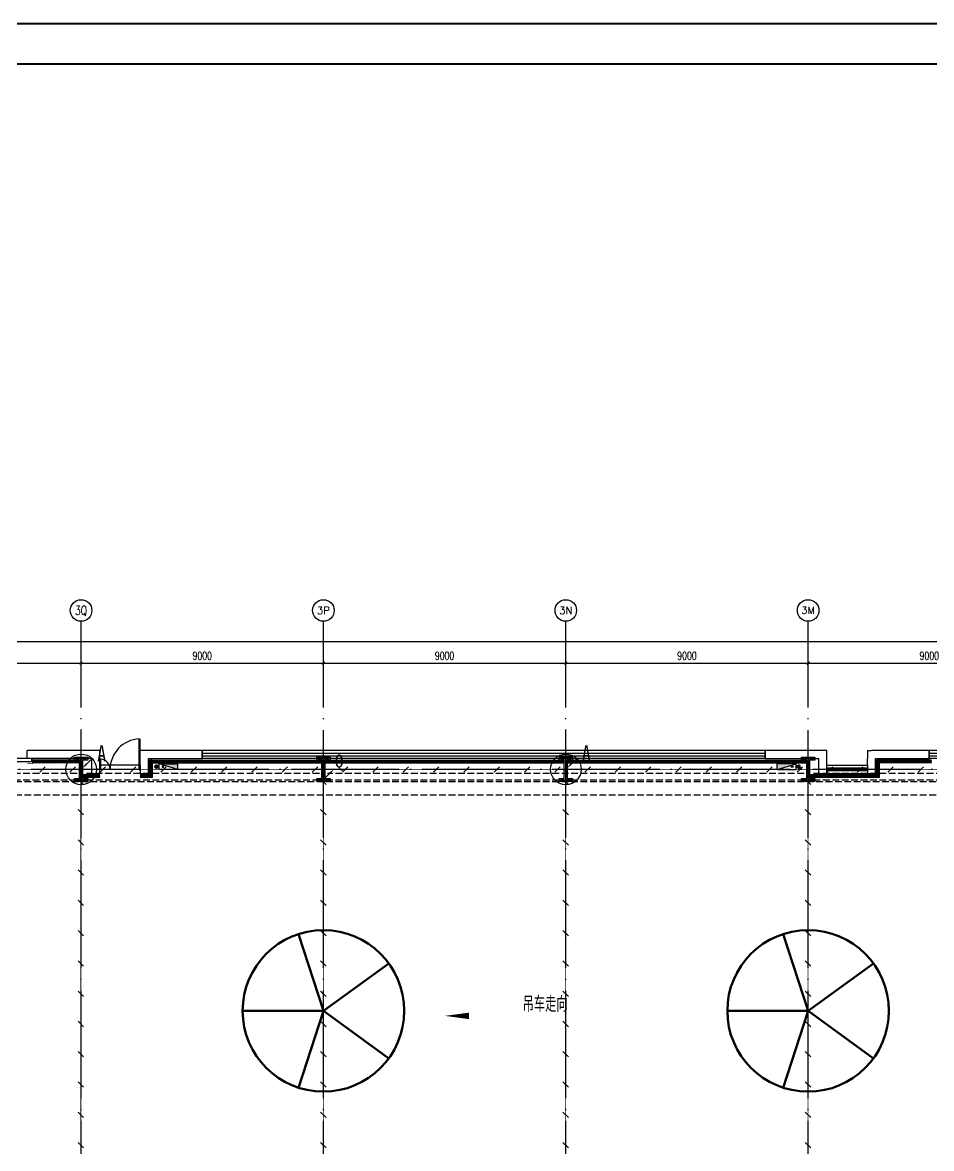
# Model space of a CAD drawing. Extents: x -1396510 to 1250330, y -1892470 to 1623980.
# Drawn here: x -257028 to -223274, y -1588711 to -1546872 of the extents above; entities that cross this region are included whole.
import ezdxf
from ezdxf.enums import TextEntityAlignment as Align

# ---------------------------------------------------------------- set-up
doc = ezdxf.new("R2010")
doc.units = 0
doc.header["$LTSCALE"] = 1000
doc.header["$MEASUREMENT"] = 0
for name, pattern in [('10平面$0$DASH', [0.35, 0.25, -0.1]), ('CENTER2', [1.125, 0.75, -0.125, 0.125, -0.125]), ('DASH', [0.35, 0.25, -0.1]), ('DOTE', [2.42, 2, -0.2, 0.02, -0.2])]:
    doc.linetypes.add(name, pattern=pattern)
doc.layers.get('Defpoints').update_dxf_attribs({"color": 210})
for name, color, linetype in [('0-cxFrame', 155, 'Continuous'), ('10平面$0$WINDOW', 4, 'Continuous'), ('A-AXIS-D', 1, 'Continuous'), ('A-AXIS-DOTE', 14, 'DOTE'), ('A-HATCH-2', 251, 'Continuous'), ('A-HRAIL', 173, 'Continuous'), ('A-LIN-V', 9, 'Continuous'), ('A-SFCE', 30, 'Continuous'), ('A-WINDOW', 140, 'Continuous'), ('AS-COLN', 6, 'Continuous'), ('AS-WALL', 40, 'Continuous'), ('LWIRE', 4, 'Continuous'), ('SB_ZF消火栓', 10, 'Continuous'), ('SB_ZF消火栓M', 10, 'Continuous'), ('SHTLN', 4, 'Continuous'), ('TEL_TEXT', 7, 'Continuous'), ('WIRE-接地', 4, 'Continuous'), ('WIRE-照明', 1, 'Continuous'), ('建-窗', 4, 'Continuous'), ('建-箭头', 3, 'Continuous')]:
    doc.layers.add(name, color=color, linetype=linetype)
doc.layers.add('0-cxText', color=131, linetype='Continuous', lineweight=25)
doc.layers.add('LG-ZF消防', color=1, linetype='Continuous', lineweight=60)
doc.layers.add('A-云线2', color=3, linetype='Continuous', plot=False)
doc.styles.add('-宋体', font='', dxfattribs={"width": 0.8})
doc.styles.add('_TCH_AXIS', font='COMPLEX', dxfattribs={"bigfont": 'GBCBIG'})
doc.styles.add('_TCH_DIM_T3', font='SIMPLEX', dxfattribs={"width": 0.705882, "bigfont": 'GBCBIG'})
doc.styles.add('A-STANDARD', font='SIMPLEX', dxfattribs={"bigfont": 'GBCBIG'})
doc.styles.add('cx_tuming', font='simhei.ttf')
doc.styles.add('cx_tuqian1', font='')
doc.styles.get("Standard").update_dxf_attribs({"font": 'gbenor.shx', "bigfont": 'gbcbig.shx'})
doc.styles.add('宋体', font='')
doc.styles.add('黑体', font='simhei.ttf', dxfattribs={"height": 12})
doc.styles.get('-宋体').set_extended_font_data('SimSun')
doc.styles.get('cx_tuqian1').set_extended_font_data('SimSun')
doc.styles.get('宋体').set_extended_font_data('SimSun')
doc.dimstyles.new('_TCH_ARCH&&100', dxfattribs={"dimtxt": 297.5, "dimasz": 100, "dimexe": 100, "dimexo": 100, "dimgap": 126.25, "dimtad": 1, "dimdec": 0, "dimzin": 0, "dimdsep": 46, "dimtxsty": '_TCH_DIM_T3', "dimblk": 'ARCHTICK', "dimcen": 0.09, "dimclrt": 7, "dimazin": 2, "dimtfac": 1, "dimtdec": 0, "dimtix": 1, "dimtmove": 2, "dimatfit": 3, "dimfxl": 0, "dimtolj": 1, "dimtzin": 0, "dimarcsym": 0})

# ---------------------------------------------------------------- blocks, each defined once
blk = doc.blocks.new('4324324')
at = {"layer": 'A-HATCH-2', "color": 8, "linetype": 'DASH'}
for p, q in [((-294754, 620270), (-135554, 620270)), ((-294754, 619770), (-135554, 619770))]:
    blk.add_line(p, q, dxfattribs=at)
blk = doc.blocks.new('w4324324')
at = {"layer": 'A-HATCH-2', "color": 0, "lineweight": 60}
for q in [(-1694760, 686605), (-1697614, 684532), (-1691907, 684532), (-1696524, 681178), (-1692997, 681178)]:
    blk.add_line((-1694760, 683605), q, dxfattribs=at)
blk.add_circle((-1694760, 683605), 3000, dxfattribs=at)
blk = doc.blocks.new('342343')
at = {"layer": 'A-LIN-V', "color": 8}
for p in [(1084560, 45556), (1084560, 27556)]:
    blk.add_blockref('w4324324', p, dxfattribs=at)
blk = doc.blocks.new('w42343243')
at = {"layer": 'A-HATCH-2', "color": 8}
blk.add_lwpolyline([(-165104, 621070), (-164604, 621070), (-164604, 620958), (-164800, 620958), (-164800, 620282), (-164604, 620282), (-164604, 620170), (-165104, 620170), (-165104, 620282), (-164908, 620282), (-164908, 620958), (-165104, 620958)], close=True, dxfattribs=at)
at = {"layer": 'AS-COLN', "color": 3}
blk.add_lwpolyline([(-165054, 621020), (-164654, 621020), (-164654, 621008), (-164850, 621008), (-164850, 620232), (-164654, 620232), (-164654, 620220), (-165054, 620220), (-165054, 620232), (-164858, 620232), (-164858, 621008), (-165054, 621008)], close=True, dxfattribs=at)
blk = doc.blocks.new('42343')
at = {"layer": 'A-WINDOW'}
for p in [(-90000, 100), (-81000, 100), (-72000, 100), (-63000, 100)]:
    blk.add_blockref('w42343243', p, dxfattribs=at)
blk = doc.blocks.new('3333')
at = {"layer": 'A-SFCE', "const_width": 20}
blk.add_lwpolyline([(-227064, 766320), (-227064, 766510), (-227244, 766510), (-227244, 766320)], dxfattribs=at)
blk = doc.blocks.new('A$C5D961328')
at = {"layer": 'SB_ZF消火栓'}
blk.add_hatch(color=256, dxfattribs=at).paths.add_polyline_path([(0, 40), (700, 40), (700, 240)])
for p, q in [((700, 240), (0, 240)), ((0, 240), (0, 40)), ((700, 240), (0, 40)), ((0, 40), (700, 40)), ((700, 240), (700, 40))]:
    blk.add_line(p, q, dxfattribs=at)
at = {"layer": 'SB_ZF消火栓', "color": 1}
blk.add_circle((140, 140), 32.5, dxfattribs=at)
blk = doc.blocks.new('we42342343234')
at = {"layer": 'LG-ZF消防'}
for centre in [(-252055, 620820), (-228204, 620820)]:
    blk.add_circle(centre, 50, dxfattribs=at)
at = {"layer": 'SB_ZF消火栓M', "xscale": -1, "rotation": 180}
blk.add_blockref('A$C5D961328', (-251955, 620960), dxfattribs=at)
at = {"layer": 'SB_ZF消火栓M', "rotation": 180}
blk.add_blockref('A$C5D961328', (-228304, 620960), dxfattribs=at)
blk = doc.blocks.new('_ArchTick')
at = {"color": 0, "linetype": 'ByBlock', "const_width": 0.4}
blk.add_lwpolyline([(-0.5, -0.5), (0.5, 0.5)], dxfattribs=at)
blk = doc.blocks.new('*D5839')
at = {"layer": 'A-AXIS-D', "color": 0, "lineweight": -2, "transparency": 16777216}
for p, q in [((49000, 3190), (49000, 4048)), ((49000, 3948), (58000, 3948)), ((58000, 3190), (58000, 4048))]:
    blk.add_line(p, q, dxfattribs=at)
at = {"layer": 'Defpoints', "color": 0, "transparency": 16777216}
for p in [(58000, 3948), (49000, 3090), (58000, 3090)]:
    blk.add_point(p, dxfattribs=at)
at = {"layer": 'A-AXIS-D', "color": 0, "lineweight": -2, "transparency": 16777216, "xscale": 100, "yscale": 100, "zscale": 100, "rotation": 180}
blk.add_blockref('_ArchTick', (49000, 3948), dxfattribs=at)
at = {"layer": 'A-AXIS-D', "color": 0, "lineweight": -2, "transparency": 16777216, "xscale": 100, "yscale": 100, "zscale": 100}
blk.add_blockref('_ArchTick', (58000, 3948), dxfattribs=at)
at = {"layer": 'A-AXIS-D', "color": 7, "transparency": 16777216, "insert": (53500, 4223), "char_height": 297.5, "attachment_point": 5, "style": '_TCH_DIM_T3'}
blk.add_mtext('\\A1;9000', dxfattribs=at)
blk = doc.blocks.new('*D5840')
at = {"layer": 'A-AXIS-D', "color": 0, "lineweight": -2, "transparency": 16777216}
for p, q in [((58000, 3190), (58000, 4048)), ((58000, 3948), (67000, 3948)), ((67000, 3190), (67000, 4048))]:
    blk.add_line(p, q, dxfattribs=at)
at = {"layer": 'Defpoints', "color": 0, "transparency": 16777216}
for p in [(67000, 3948), (58000, 3090), (67000, 3090)]:
    blk.add_point(p, dxfattribs=at)
at = {"layer": 'A-AXIS-D', "color": 0, "lineweight": -2, "transparency": 16777216, "xscale": 100, "yscale": 100, "zscale": 100, "rotation": 180}
blk.add_blockref('_ArchTick', (58000, 3948), dxfattribs=at)
at = {"layer": 'A-AXIS-D', "color": 0, "lineweight": -2, "transparency": 16777216, "xscale": 100, "yscale": 100, "zscale": 100}
blk.add_blockref('_ArchTick', (67000, 3948), dxfattribs=at)
at = {"layer": 'A-AXIS-D', "color": 7, "transparency": 16777216, "insert": (62500, 4223), "char_height": 297.5, "attachment_point": 5, "style": '_TCH_DIM_T3'}
blk.add_mtext('\\A1;9000', dxfattribs=at)
blk = doc.blocks.new('*D5841')
at = {"layer": 'A-AXIS-D', "color": 0, "lineweight": -2, "transparency": 16777216}
for p, q in [((67000, 3190), (67000, 4048)), ((67000, 3948), (76000, 3948)), ((76000, 3190), (76000, 4048))]:
    blk.add_line(p, q, dxfattribs=at)
at = {"layer": 'Defpoints', "color": 0, "transparency": 16777216}
for p in [(76000, 3948), (67000, 3090), (76000, 3090)]:
    blk.add_point(p, dxfattribs=at)
at = {"layer": 'A-AXIS-D', "color": 0, "lineweight": -2, "transparency": 16777216, "xscale": 100, "yscale": 100, "zscale": 100, "rotation": 180}
blk.add_blockref('_ArchTick', (67000, 3948), dxfattribs=at)
at = {"layer": 'A-AXIS-D', "color": 0, "lineweight": -2, "transparency": 16777216, "xscale": 100, "yscale": 100, "zscale": 100}
blk.add_blockref('_ArchTick', (76000, 3948), dxfattribs=at)
at = {"layer": 'A-AXIS-D', "color": 7, "transparency": 16777216, "insert": (71500, 4223), "char_height": 297.5, "attachment_point": 5, "style": '_TCH_DIM_T3'}
blk.add_mtext('\\A1;9000', dxfattribs=at)
blk = doc.blocks.new('*D5842')
at = {"layer": 'A-AXIS-D', "color": 0, "lineweight": -2, "transparency": 16777216}
for p, q in [((76000, 3190), (76000, 4048)), ((76000, 3948), (85000, 3948)), ((85000, 3190), (85000, 4048))]:
    blk.add_line(p, q, dxfattribs=at)
at = {"layer": 'Defpoints', "color": 0, "transparency": 16777216}
for p in [(85000, 3948), (76000, 3090), (85000, 3090)]:
    blk.add_point(p, dxfattribs=at)
at = {"layer": 'A-AXIS-D', "color": 0, "lineweight": -2, "transparency": 16777216, "xscale": 100, "yscale": 100, "zscale": 100, "rotation": 180}
blk.add_blockref('_ArchTick', (76000, 3948), dxfattribs=at)
at = {"layer": 'A-AXIS-D', "color": 0, "lineweight": -2, "transparency": 16777216, "xscale": 100, "yscale": 100, "zscale": 100}
blk.add_blockref('_ArchTick', (85000, 3948), dxfattribs=at)
at = {"layer": 'A-AXIS-D', "color": 7, "transparency": 16777216, "insert": (80500, 4223), "char_height": 297.5, "attachment_point": 5, "style": '_TCH_DIM_T3'}
blk.add_mtext('\\A1;9000', dxfattribs=at)
blk = doc.blocks.new('*D5843')
at = {"layer": 'A-AXIS-D', "color": 0, "lineweight": -2, "transparency": 16777216}
for p, q in [((85000, 3190), (85000, 4048)), ((85000, 3948), (94000, 3948)), ((94000, 3190), (94000, 4048))]:
    blk.add_line(p, q, dxfattribs=at)
at = {"layer": 'Defpoints', "color": 0, "transparency": 16777216}
for p in [(94000, 3948), (85000, 3090), (94000, 3090)]:
    blk.add_point(p, dxfattribs=at)
at = {"layer": 'A-AXIS-D', "color": 0, "lineweight": -2, "transparency": 16777216, "xscale": 100, "yscale": 100, "zscale": 100, "rotation": 180}
blk.add_blockref('_ArchTick', (85000, 3948), dxfattribs=at)
at = {"layer": 'A-AXIS-D', "color": 0, "lineweight": -2, "transparency": 16777216, "xscale": 100, "yscale": 100, "zscale": 100}
blk.add_blockref('_ArchTick', (94000, 3948), dxfattribs=at)
at = {"layer": 'A-AXIS-D', "color": 7, "transparency": 16777216, "insert": (89500, 4223), "char_height": 297.5, "attachment_point": 5, "style": '_TCH_DIM_T3'}
blk.add_mtext('\\A1;9000', dxfattribs=at)
blk = doc.blocks.new('*D5855')
at = {"layer": 'A-AXIS-D', "color": 0, "lineweight": -2, "transparency": 16777216}
for p, q in [((-900, 3290), (-900, 4848)), ((-900, 4748), (184800, 4748)), ((184800, 3290), (184800, 4848))]:
    blk.add_line(p, q, dxfattribs=at)
at = {"layer": 'Defpoints', "color": 0, "transparency": 16777216}
for p in [(184800, 4748), (-900, 3190), (184800, 3190)]:
    blk.add_point(p, dxfattribs=at)
at = {"layer": 'A-AXIS-D', "color": 0, "lineweight": -2, "transparency": 16777216, "xscale": 100, "yscale": 100, "zscale": 100, "rotation": 180}
blk.add_blockref('_ArchTick', (-900, 4748), dxfattribs=at)
at = {"layer": 'A-AXIS-D', "color": 0, "lineweight": -2, "transparency": 16777216, "xscale": 100, "yscale": 100, "zscale": 100}
blk.add_blockref('_ArchTick', (184800, 4748), dxfattribs=at)
at = {"layer": 'A-AXIS-D', "color": 7, "transparency": 16777216, "insert": (91950, 5023), "char_height": 297.5, "attachment_point": 5, "style": '_TCH_DIM_T3'}
blk.add_mtext('\\A1;185700', dxfattribs=at)
blk = doc.blocks.new('99平面图例外参$0$$LinePat$圆环')
for points in [[(0, 150), (300, 150)], [(0, 0), (300, 0)], [(0, -150), (300, -150)]]:
    blk.add_lwpolyline(points)
at = {"color": 0}
blk.add_circle((150, 0), 150, dxfattribs=at)
blk = doc.blocks.new('WINDOW2DLIB$DYNSTYLE$00000005')
at = {"color": 0}
for points in [[(-0.5, 0.5), (-0.5, -0.5)], [(-0.5, 0.5), (0.5, 0.5)], [(0.5, -0.5), (0.5, 0.5)], [(0.5, 0.1667), (-0.5, 0.1667)], [(0.5, -0.1667), (-0.5, -0.1667)], [(-0.5, -0.5), (0.5, -0.5)]]:
    blk.add_lwpolyline(points, dxfattribs=at)
blk = doc.blocks.new('10平面$0$$DorLib2D$00000126')
at = {"color": 0, "linetype": 'Continuous'}
for p, q in [((-0.532, 0.5), (-0.532, 0.9)), ((0.532, 0.9), (0.532, 0.5))]:
    blk.add_line(p, q, dxfattribs=at)
at = {"color": 0, "linetype": '10平面$0$DASH'}
for p, q in [((-0.532, 0.9), (0.532, 0.9)), ((-0.532, 0.5), (0.532, 0.5))]:
    blk.add_line(p, q, dxfattribs=at)
blk = doc.blocks.new('DOOR2DLIB$SYSLIB$00000123')
at = {"color": 0}
for p, q in [((0.475, -0.001), (0.475, 0.752)), ((0.475, 0.752), (0.5, 0.752)), ((0.5, -0.001), (0.5, 0.752)), ((-0.5, 0), (-0.5, 0.252)), ((-0.475, 0.252), (-0.5, 0.252)), ((-0.475, 0), (-0.475, 0.252)), ((-0.475, 0), (-0.5, 0)), ((0.475, -0.001), (0.5, -0.001))]:
    blk.add_line(p, q, dxfattribs=at)
for centre, radius, start, end in [((0.505, -0.002), 0.755, 92.2493, 179.7238), ((-0.501, 0.003), 0.251, 359.7899, 84.0974)]:
    blk.add_arc(centre, radius, start, end, dxfattribs=at)
blk = doc.blocks.new('$TelecSys$00000008')
blk.add_line((0.4, 0.4), (-0.4, -0.4))
blk = doc.blocks.new('$TelecSys$00000078')
for p, q in [((0.1, 0.1), (0.1, 0.1)), ((1.15, 1.15), (0.55, 0.55)), ((-0.1, -0.1), (-0.1, -0.1))]:
    blk.add_line(p, q)
at = {"const_width": 0.142}
blk.add_lwpolyline([(-0.07, 0, 1), (0.07, 0, 1)], format="xyb", close=True, dxfattribs=at)
blk.add_solid([(0.62, 0.48), (0.48, 0.62), (0.1, 0.1)])
at = {"width": 0.8, "flags": 9}
blk.add_attdef('A', (0, 0), '', height=0.00002, dxfattribs=at)
blk = doc.blocks.new('$TelecSys$00000079')
for p, q in [((0.7, 0.7), (0, 0)), ((0.1, 0.1), (0.1, 0.1)), ((-0.1, -0.1), (-0.1, -0.1))]:
    blk.add_line(p, q)
at = {"const_width": 0.142}
blk.add_lwpolyline([(-0.07, 0, 1), (0.07, 0, 1)], format="xyb", close=True, dxfattribs=at)
blk.add_solid([(0.63, 0.77), (0.77, 0.63), (1.15, 1.15)])
at = {"width": 0.8, "flags": 9}
blk.add_attdef('A', (0, 0), '', height=0.00002, dxfattribs=at)
blk = doc.blocks.new('TK22.A0+2 L(Dragon)')
at = {"layer": '0-cxFrame', "color": 7, "const_width": 0.5}
blk.add_lwpolyline([(0, 0), (-1783, 0), (-1783, 841), (0, 841)], close=True, dxfattribs=at)
at = {"layer": '0-cxFrame', "const_width": 0.5}
blk.add_lwpolyline([(-80, 10), (-1763, 10), (-1763, 831), (-80, 831)], close=True, dxfattribs=at)
at = {"style": '黑体', "flags": 4}
blk.add_attdef('图幅', text='', height=3.3, dxfattribs=at).set_placement((-40, 3), align=Align.RIGHT)
at = {"layer": '0-cxText', "flags": 4}
for tag, height, style, p in [('建设单位', 3.5, 'cx_tuming', (-45, 240)), ('项目名称', 3.5, 'cx_tuming', (-45, 210)), ('子项名称', 3.5, 'cx_tuming', (-45, 180)), ('工程编号', 3.3, 'cx_tuqian1', (-35, 165)), ('图名1', 3.5, 'cx_tuming', (-45, 87)), ('图名2', 3.5, 'cx_tuming', (-45, 79)), ('图名3', 3.5, 'cx_tuming', (-45, 71)), ('出图日期', 3.3, 'cx_tuqian1', (-39, 60)), ('专业', 3.3, 'cx_tuqian1', (-55, 52)), ('图号', 3.3, 'cx_tuqian1', (-55, 44)), ('版次', 3.3, 'cx_tuqian1', (-20, 44))]:
    blk.add_attdef(tag, text='', height=height, dxfattribs=dict(at, style=style)).set_placement(p, align=Align.MIDDLE)
at = {"layer": 'Defpoints', "color": 6, "flags": 4}
for tag, height, style, p in [('tufu', 3.3, '黑体', (-12, 12)), ('dwfname', 4, 'cx_tuqian1', (-80, 3))]:
    blk.add_attdef(tag, text='', height=height, dxfattribs=dict(at, style=style)).set_placement(p, align=Align.RIGHT)
blk = doc.blocks.new('世赫3#厂房一层0821')
at = {"layer": '10平面$0$WINDOW'}
blk.add_line((60200, 149.9), (58700, 149.9), dxfattribs=at)
at = {"layer": 'A-AXIS-D'}
for centre in [(58000, 5904), (67000, 5904), (76000, 5904), (85000, 5904)]:
    blk.add_circle(centre, 400, dxfattribs=at)
at = {"layer": 'A-AXIS-DOTE', "color": 8, "ltscale": 2}
for p, q in [((58000, -79980), (58000, 5514)), ((67000, -79980), (67000, 5514)), ((76000, -79980), (76000, 5514)), ((85000, -79980), (85000, 5514)), ((190814.2, 0), (-5155.8, 0))]:
    blk.add_line(p, q, dxfattribs=at)
at = {"layer": 'A-SFCE', "linetype": 'DASH'}
for p, q in [((57850, -150), (49250, -150)), ((57850, -400), (49250, -400)), ((84850, -150), (67150, -150)), ((84850, -400), (67150, -400))]:
    blk.add_line(p, q, dxfattribs=at)
at = {"layer": 'A-SFCE', "color": 2, "linetype": 'DASH'}
for p, q in [((66850, -150), (58150, -150)), ((66850, -400), (58150, -400)), ((93850, -150), (85150, -150)), ((93850, -400), (85150, -400))]:
    blk.add_line(p, q, dxfattribs=at)
at = {"layer": 'AS-WALL'}
for p, q in [((58700, 699.9), (56000, 699.9)), ((56000, 399.9), (56000, 699.9)), ((58700, 149.9), (58700, 699.9)), ((62500, 699.9), (60200, 699.9)), ((60200, 149.9), (60200, 699.9)), ((62500, 399.9), (62500, 699.9)), ((85700, 699.9), (83400, 699.9)), ((83400, 699.9), (83400, 399.9)), ((85700, 149.9), (85700, 699.9)), ((87200, 699.9), (87350, 699.9)), ((87200, 699.9), (87200, 399.9)), ((89500, 699.9), (87350, 699.9)), ((89500, 399.9), (89500, 699.9)), ((58400, 399.9), (56000, 399.9)), ((58400, -150.1), (58400, 399.9)), ((58700, -150.1), (58700, 149.9)), ((60200, 149.9), (60200, -150.1)), ((60500, 399.9), (62500, 399.9)), ((60500, -150.1), (60500, 399.9)), ((83400, 399.9), (85400, 399.9)), ((85400, -150.1), (85400, 399.9)), ((85700, -150.1), (85700, 149.9)), ((87200, 399.9), (87200, 399.9)), ((87200, 149.9), (87200, 399.9)), ((87200, 149.9), (87200, -150.1)), ((87500, -150.1), (87500, 399.9)), ((87500, 399.9), (89500, 399.9)), ((58400, -150.1), (58700, -150.1)), ((60200, -150.1), (60500, -150.1)), ((85400, -150.1), (85700, -150.1)), ((87200, -150.1), (87500, -150.1))]:
    blk.add_line(p, q, dxfattribs=at)
at = {"layer": '建-箭头', "color": 8}
blk.add_lwpolyline([(78412.2, -9160, 0, 0, 0), (71512.2, -9160, 0, 240, 0), (72412.2, -9160, 0, 0, 0)], format="xyseb", dxfattribs=at)
at = {"layer": '10平面$0$WINDOW', "zscale": 300}
for name, p, xscale, yscale, rotation in [('DOOR2DLIB$SYSLIB$00000123', (59450, -0.1), -1500, -1500, 179.9999999999555), ('10平面$0$$DorLib2D$00000126', (53500, 549.9), 5000, 300, 179.9999999999992)]:
    blk.add_blockref(name, p, dxfattribs=dict(at, xscale=xscale, yscale=yscale, rotation=rotation))
at = {"layer": 'A-HRAIL', "yscale": 0.3333333333111111, "zscale": 0.3333333333111111}
for p, xscale, rotation in [((56292.5, 293.9), -0.344473774357088, 359.999999999795), ((56395.9, 293.9), -0.344473774357088, 359.999999999795), ((56499.2, 293.9), -0.344473774357088, 359.999999999795), ((56602.6, 293.9), -0.344473774357088, 359.999999999795), ((56705.9, 293.9), -0.344473774357088, 359.999999999795), ((56809.2, 293.9), -0.344473774357088, 359.999999999795), ((56912.6, 293.9), -0.344473774357088, 359.999999999795), ((57015.9, 293.9), -0.344473774357088, 359.999999999795), ((57119.3, 293.9), -0.344473774357088, 359.999999999795), ((57222.6, 293.9), -0.344473774357088, 359.999999999795), ((57325.9, 293.9), -0.344473774357088, 359.999999999795), ((57429.3, 293.9), -0.344473774357088, 359.999999999795), ((57532.6, 293.9), -0.344473774357088, 359.999999999795), ((57636, 293.9), -0.344473774357088, 359.999999999795), ((57739.3, 293.9), -0.344473774357088, 359.999999999795), ((57842.7, 293.9), -0.344473774357088, 359.999999999795), ((57946, 293.9), -0.344473774357088, 359.999999999795), ((60600, 241.6), -0.3611111226889233, 270), ((60550, 293.9), 0.338412741900589, 2.033568827363012e-10), ((60600, 133.3), -0.3611111226889233, 270), ((60600, 24.9), -0.3611111226889233, 270), ((60600, -83.4), -0.3611111226889233, 270), ((60651.5, 293.9), 0.338412741900589, 2.033568827363012e-10), ((60753, 293.9), 0.338412741900589, 2.033568827363012e-10), ((60854.6, 293.9), 0.338412741900589, 2.033568827363012e-10), ((60956.1, 293.9), 0.338412741900589, 2.033568827363012e-10), ((61057.6, 293.9), 0.338412741900589, 2.033568827363012e-10), ((61159.1, 293.9), 0.338412741900589, 2.033568827363012e-10), ((61260.7, 293.9), 0.338412741900589, 2.033568827363012e-10), ((61362.2, 293.9), 0.338412741900589, 2.033568827363012e-10), ((61463.7, 293.9), 0.338412741900589, 2.033568827363012e-10), ((61565.2, 293.9), 0.338412741900589, 2.033568827363012e-10), ((61666.8, 293.9), 0.338412741900589, 2.033568827363012e-10), ((61768.3, 293.9), 0.338412741900589, 2.033568827363012e-10), ((61869.8, 293.9), 0.338412741900589, 2.033568827363012e-10), ((61971.3, 293.9), 0.338412741900589, 2.033568827363012e-10), ((62072.9, 293.9), 0.338412741900589, 2.033568827363012e-10), ((62174.4, 293.9), 0.338412741900589, 2.033568827363012e-10), ((62275.9, 293.9), 0.338412741900589, 2.033568827363012e-10), ((62377.4, 293.9), 0.338412741900589, 2.033568827363012e-10), ((62479, 293.9), 0.338412741900589, 2.033568827363012e-10), ((62580.5, 293.9), 0.338412741900589, 2.033568827363012e-10), ((62682, 293.9), 0.338412741900589, 2.033568827363012e-10), ((62783.5, 293.9), 0.338412741900589, 2.033568827363012e-10), ((62885, 293.9), 0.338412741900589, 2.033568827363012e-10), ((62986.6, 293.9), 0.338412741900589, 2.033568827363012e-10), ((63088.1, 293.9), 0.338412741900589, 2.033568827363012e-10), ((63189.6, 293.9), 0.338412741900589, 2.033568827363012e-10), ((63291.1, 293.9), 0.338412741900589, 2.033568827363012e-10), ((63392.7, 293.9), 0.338412741900589, 2.033568827363012e-10), ((63494.2, 293.9), 0.338412741900589, 2.033568827363012e-10), ((63595.7, 293.9), 0.338412741900589, 2.033568827363012e-10), ((63697.2, 293.9), 0.338412741900589, 2.033568827363012e-10), ((63798.8, 293.9), 0.338412741900589, 2.033568827363012e-10), ((63900.3, 293.9), 0.338412741900589, 2.033568827363012e-10), ((64001.8, 293.9), 0.338412741900589, 2.033568827363012e-10), ((64103.3, 293.9), 0.338412741900589, 2.033568827363012e-10), ((64204.9, 293.9), 0.338412741900589, 2.033568827363012e-10), ((64306.4, 293.9), 0.338412741900589, 2.033568827363012e-10), ((64407.9, 293.9), 0.338412741900589, 2.033568827363012e-10), ((64509.4, 293.9), 0.338412741900589, 2.033568827363012e-10), ((64611, 293.9), 0.338412741900589, 2.033568827363012e-10), ((64712.5, 293.9), 0.338412741900589, 2.033568827363012e-10), ((64814, 293.9), 0.338412741900589, 2.033568827363012e-10), ((64915.5, 293.9), 0.338412741900589, 2.033568827363012e-10), ((65017, 293.9), 0.338412741900589, 2.033568827363012e-10), ((65118.6, 293.9), 0.338412741900589, 2.033568827363012e-10), ((65220.1, 293.9), 0.338412741900589, 2.033568827363012e-10), ((65321.6, 293.9), 0.338412741900589, 2.033568827363012e-10), ((65423.1, 293.9), 0.338412741900589, 2.033568827363012e-10), ((65524.7, 293.9), 0.338412741900589, 2.033568827363012e-10), ((65626.2, 293.9), 0.338412741900589, 2.033568827363012e-10), ((65727.7, 293.9), 0.338412741900589, 2.033568827363012e-10), ((65829.2, 293.9), 0.338412741900589, 2.033568827363012e-10), ((65930.8, 293.9), 0.338412741900589, 2.033568827363012e-10), ((66032.3, 293.9), 0.338412741900589, 2.033568827363012e-10), ((66133.8, 293.9), 0.338412741900589, 2.033568827363012e-10), ((66235.3, 293.9), 0.338412741900589, 2.033568827363012e-10), ((66336.9, 293.9), 0.338412741900589, 2.033568827363012e-10), ((66438.4, 293.9), 0.338412741900589, 2.033568827363012e-10), ((66539.9, 293.9), 0.338412741900589, 2.033568827363012e-10), ((66641.4, 293.9), 0.338412741900589, 2.033568827363012e-10), ((66743, 293.9), 0.338412741900589, 2.033568827363012e-10), ((66844.5, 293.9), 0.338412741900589, 2.033568827363012e-10), ((67054, 293.9), 0.3368181817957273, 2.032837260091426e-10), ((67155, 293.9), 0.3368181817957273, 2.032837260091426e-10), ((67256.1, 293.9), 0.3368181817957273, 2.032837260091426e-10), ((67357.1, 293.9), 0.3368181817957273, 2.032837260091426e-10), ((67458.2, 293.9), 0.3368181817957273, 2.032837260091426e-10), ((67559.2, 293.9), 0.3368181817957273, 2.032837260091426e-10), ((67660.3, 293.9), 0.3368181817957273, 2.032837260091426e-10), ((67761.3, 293.9), 0.3368181817957273, 2.032837260091426e-10), ((67862.4, 293.9), 0.3368181817957273, 2.032837260091426e-10), ((67963.4, 293.9), 0.3368181817957273, 2.032837260091426e-10), ((68064.5, 293.9), 0.3368181817957273, 2.032837260091426e-10), ((68165.5, 293.9), 0.3368181817957273, 2.032837260091426e-10), ((68266.5, 293.9), 0.3368181817957273, 2.032837260091426e-10), ((68367.6, 293.9), 0.3368181817957273, 2.032837260091426e-10), ((68468.6, 293.9), 0.3368181817957273, 2.032837260091426e-10), ((68569.7, 293.9), 0.3368181817957273, 2.032837260091426e-10), ((68670.7, 293.9), 0.3368181817957273, 2.032837260091426e-10), ((68771.8, 293.9), 0.3368181817957273, 2.032837260091426e-10), ((68872.8, 293.9), 0.3368181817957273, 2.032837260091426e-10), ((68973.9, 293.9), 0.3368181817957273, 2.032837260091426e-10), ((69074.9, 293.9), 0.3368181817957273, 2.032837260091426e-10), ((69176, 293.9), 0.3368181817957273, 2.032837260091426e-10), ((69277, 293.9), 0.3368181817957273, 2.032837260091426e-10), ((69378, 293.9), 0.3368181817957273, 2.032837260091426e-10), ((69479.1, 293.9), 0.3368181817957273, 2.032837260091426e-10), ((69580.1, 293.9), 0.3368181817957273, 2.032837260091426e-10), ((69681.2, 293.9), 0.3368181817957273, 2.032837260091426e-10), ((69782.2, 293.9), 0.3368181817957273, 2.032837260091426e-10), ((69883.3, 293.9), 0.3368181817957273, 2.032837260091426e-10), ((69984.3, 293.9), 0.3368181817957273, 2.032837260091426e-10), ((70085.4, 293.9), 0.3368181817957273, 2.032837260091426e-10), ((70186.4, 293.9), 0.3368181817957273, 2.032837260091426e-10), ((70287.5, 293.9), 0.3368181817957273, 2.032837260091426e-10), ((70388.5, 293.9), 0.3368181817957273, 2.032837260091426e-10), ((70489.5, 293.9), 0.3368181817957273, 2.032837260091426e-10), ((70590.6, 293.9), 0.3368181817957273, 2.032837260091426e-10), ((70691.6, 293.9), 0.3368181817957273, 2.032837260091426e-10), ((70792.7, 293.9), 0.3368181817957273, 2.032837260091426e-10), ((70893.7, 293.9), 0.3368181817957273, 2.032837260091426e-10), ((70994.8, 293.9), 0.3368181817957273, 2.032837260091426e-10), ((71095.8, 293.9), 0.3368181817957273, 2.032837260091426e-10), ((71196.9, 293.9), 0.3368181817957273, 2.032837260091426e-10), ((71297.9, 293.9), 0.3368181817957273, 2.032837260091426e-10), ((71399, 293.9), 0.3368181817957273, 2.032837260091426e-10), ((71500, 293.9), 0.3368181817957273, 2.032837260091426e-10), ((71601, 293.9), 0.3368181817957273, 2.032837260091426e-10), ((71702.1, 293.9), 0.3368181817957273, 2.032837260091426e-10), ((71803.1, 293.9), 0.3368181817957273, 2.032837260091426e-10), ((71904.2, 293.9), 0.3368181817957273, 2.032837260091426e-10), ((72005.2, 293.9), 0.3368181817957273, 2.032837260091426e-10), ((72106.3, 293.9), 0.3368181817957273, 2.032837260091426e-10), ((72207.3, 293.9), 0.3368181817957273, 2.032837260091426e-10), ((72308.4, 293.9), 0.3368181817957273, 2.032837260091426e-10), ((72409.4, 293.9), 0.3368181817957273, 2.032837260091426e-10), ((72510.5, 293.9), 0.3368181817957273, 2.032837260091426e-10), ((72611.5, 293.9), 0.3368181817957273, 2.032837260091426e-10), ((72712.5, 293.9), 0.3368181817957273, 2.032837260091426e-10), ((72813.6, 293.9), 0.3368181817957273, 2.032837260091426e-10), ((72914.6, 293.9), 0.3368181817957273, 2.032837260091426e-10), ((73015.7, 293.9), 0.3368181817957273, 2.032837260091426e-10), ((73116.7, 293.9), 0.3368181817957273, 2.032837260091426e-10), ((73217.8, 293.9), 0.3368181817957273, 2.032837260091426e-10), ((73318.8, 293.9), 0.3368181817957273, 2.032837260091426e-10), ((73419.9, 293.9), 0.3368181817957273, 2.032837260091426e-10), ((73520.9, 293.9), 0.3368181817957273, 2.032837260091426e-10), ((73622, 293.9), 0.3368181817957273, 2.032837260091426e-10), ((73723, 293.9), 0.3368181817957273, 2.032837260091426e-10), ((73824, 293.9), 0.3368181817957273, 2.032837260091426e-10), ((73925.1, 293.9), 0.3368181817957273, 2.032837260091426e-10), ((74026.1, 293.9), 0.3368181817957273, 2.032837260091426e-10), ((74127.2, 293.9), 0.3368181817957273, 2.032837260091426e-10), ((74228.2, 293.9), 0.3368181817957273, 2.032837260091426e-10), ((74329.3, 293.9), 0.3368181817957273, 2.032837260091426e-10), ((74430.3, 293.9), 0.3368181817957273, 2.032837260091426e-10), ((74531.4, 293.9), 0.3368181817957273, 2.032837260091426e-10), ((74632.4, 293.9), 0.3368181817957273, 2.032837260091426e-10), ((74733.5, 293.9), 0.3368181817957273, 2.032837260091426e-10), ((74834.5, 293.9), 0.3368181817957273, 2.032837260091426e-10), ((74935.5, 293.9), 0.3368181817957273, 2.032837260091426e-10), ((75036.6, 293.9), 0.3368181817957273, 2.032837260091426e-10), ((75137.6, 293.9), 0.3368181817957273, 2.032837260091426e-10), ((75238.7, 293.9), 0.3368181817957273, 2.032837260091426e-10), ((75339.7, 293.9), 0.3368181817957273, 2.032837260091426e-10), ((75440.8, 293.9), 0.3368181817957273, 2.032837260091426e-10), ((75541.8, 293.9), 0.3368181817957273, 2.032837260091426e-10), ((75642.9, 293.9), 0.3368181817957273, 2.032837260091426e-10), ((75743.9, 293.9), 0.3368181817957273, 2.032837260091426e-10), ((75845, 293.9), 0.3368181817957273, 2.032837260091426e-10), ((76054, 293.9), 0.3368181817957239, 2.040338504593629e-10), ((76155, 293.9), 0.3368181817957239, 2.040338504593629e-10), ((76256.1, 293.9), 0.3368181817957239, 2.040338504593629e-10), ((76357.1, 293.9), 0.3368181817957239, 2.040338504593629e-10), ((76458.2, 293.9), 0.3368181817957239, 2.040338504593629e-10), ((76559.2, 293.9), 0.3368181817957239, 2.040338504593629e-10), ((76660.3, 293.9), 0.3368181817957239, 2.040338504593629e-10), ((76761.3, 293.9), 0.3368181817957239, 2.040338504593629e-10), ((76862.4, 293.9), 0.3368181817957239, 2.040338504593629e-10), ((76963.4, 293.9), 0.3368181817957239, 2.040338504593629e-10), ((77064.5, 293.9), 0.3368181817957239, 2.040338504593629e-10), ((77165.5, 293.9), 0.3368181817957239, 2.040338504593629e-10), ((77266.5, 293.9), 0.3368181817957239, 2.040338504593629e-10), ((77367.6, 293.9), 0.3368181817957239, 2.040338504593629e-10), ((77468.6, 293.9), 0.3368181817957239, 2.040338504593629e-10), ((77569.7, 293.9), 0.3368181817957239, 2.040338504593629e-10), ((77670.7, 293.9), 0.3368181817957239, 2.040338504593629e-10), ((77771.8, 293.9), 0.3368181817957239, 2.040338504593629e-10), ((77872.8, 293.9), 0.3368181817957239, 2.040338504593629e-10), ((77973.9, 293.9), 0.3368181817957239, 2.040338504593629e-10), ((78074.9, 293.9), 0.3368181817957239, 2.040338504593629e-10), ((78176, 293.9), 0.3368181817957239, 2.040338504593629e-10), ((78277, 293.9), 0.3368181817957239, 2.040338504593629e-10), ((78378, 293.9), 0.3368181817957239, 2.040338504593629e-10), ((78479.1, 293.9), 0.3368181817957239, 2.040338504593629e-10), ((78580.1, 293.9), 0.3368181817957239, 2.040338504593629e-10), ((78681.2, 293.9), 0.3368181817957239, 2.040338504593629e-10), ((78782.2, 293.9), 0.3368181817957239, 2.040338504593629e-10), ((78883.3, 293.9), 0.3368181817957239, 2.040338504593629e-10), ((78984.3, 293.9), 0.3368181817957239, 2.040338504593629e-10), ((79085.4, 293.9), 0.3368181817957239, 2.040338504593629e-10), ((79186.4, 293.9), 0.3368181817957239, 2.040338504593629e-10), ((79287.5, 293.9), 0.3368181817957239, 2.040338504593629e-10), ((79388.5, 293.9), 0.3368181817957239, 2.040338504593629e-10), ((79489.5, 293.9), 0.3368181817957239, 2.040338504593629e-10), ((79590.6, 293.9), 0.3368181817957239, 2.040338504593629e-10), ((79691.6, 293.9), 0.3368181817957239, 2.040338504593629e-10), ((79792.7, 293.9), 0.3368181817957239, 2.040338504593629e-10), ((79893.7, 293.9), 0.3368181817957239, 2.040338504593629e-10), ((79994.8, 293.9), 0.3368181817957239, 2.040338504593629e-10), ((80095.8, 293.9), 0.3368181817957239, 2.040338504593629e-10), ((80196.9, 293.9), 0.3368181817957239, 2.040338504593629e-10), ((80297.9, 293.9), 0.3368181817957239, 2.040338504593629e-10), ((80399, 293.9), 0.3368181817957239, 2.040338504593629e-10), ((80500, 293.9), 0.3368181817957239, 2.040338504593629e-10), ((80601, 293.9), 0.3368181817957239, 2.040338504593629e-10), ((80702.1, 293.9), 0.3368181817957239, 2.040338504593629e-10), ((80803.1, 293.9), 0.3368181817957239, 2.040338504593629e-10), ((80904.2, 293.9), 0.3368181817957239, 2.040338504593629e-10), ((81005.2, 293.9), 0.3368181817957239, 2.040338504593629e-10), ((81106.3, 293.9), 0.3368181817957239, 2.040338504593629e-10), ((81207.3, 293.9), 0.3368181817957239, 2.040338504593629e-10), ((81308.4, 293.9), 0.3368181817957239, 2.040338504593629e-10), ((81409.4, 293.9), 0.3368181817957239, 2.040338504593629e-10), ((81510.5, 293.9), 0.3368181817957239, 2.040338504593629e-10), ((81611.5, 293.9), 0.3368181817957239, 2.040338504593629e-10), ((81712.5, 293.9), 0.3368181817957239, 2.040338504593629e-10), ((81813.6, 293.9), 0.3368181817957239, 2.040338504593629e-10), ((81914.6, 293.9), 0.3368181817957239, 2.040338504593629e-10), ((82015.7, 293.9), 0.3368181817957239, 2.040338504593629e-10), ((82116.7, 293.9), 0.3368181817957239, 2.040338504593629e-10), ((82217.8, 293.9), 0.3368181817957239, 2.040338504593629e-10), ((82318.8, 293.9), 0.3368181817957239, 2.040338504593629e-10), ((82419.9, 293.9), 0.3368181817957239, 2.040338504593629e-10), ((82520.9, 293.9), 0.3368181817957239, 2.040338504593629e-10), ((82622, 293.9), 0.3368181817957239, 2.040338504593629e-10), ((82723, 293.9), 0.3368181817957239, 2.040338504593629e-10), ((82824, 293.9), 0.3368181817957239, 2.040338504593629e-10), ((82925.1, 293.9), 0.3368181817957239, 2.040338504593629e-10), ((83026.1, 293.9), 0.3368181817957239, 2.040338504593629e-10), ((83127.2, 293.9), 0.3368181817957239, 2.040338504593629e-10), ((83228.2, 293.9), 0.3368181817957239, 2.040338504593629e-10), ((83329.3, 293.9), 0.3368181817957239, 2.040338504593629e-10), ((83430.3, 293.9), 0.3368181817957239, 2.040338504593629e-10), ((83531.4, 293.9), 0.3368181817957239, 2.040338504593629e-10), ((83632.4, 293.9), 0.3368181817957239, 2.040338504593629e-10), ((83733.5, 293.9), 0.3368181817957239, 2.040338504593629e-10), ((83834.5, 293.9), 0.3368181817957239, 2.040338504593629e-10), ((83935.5, 293.9), 0.3368181817957239, 2.040338504593629e-10), ((84036.6, 293.9), 0.3368181817957239, 2.040338504593629e-10), ((84137.6, 293.9), 0.3368181817957239, 2.040338504593629e-10), ((84238.7, 293.9), 0.3368181817957239, 2.040338504593629e-10), ((84339.7, 293.9), 0.3368181817957239, 2.040338504593629e-10), ((84440.8, 293.9), 0.3368181817957239, 2.040338504593629e-10), ((84541.8, 293.9), 0.3368181817957239, 2.040338504593629e-10), ((84642.9, 293.9), 0.3368181817957239, 2.040338504593629e-10), ((84743.9, 293.9), 0.3368181817957239, 2.040338504593629e-10), ((84845, 293.9), 0.3368181817957239, 2.040338504593629e-10), ((87600, 241.6), -0.3611111226889233, 270), ((87651.5, 293.9), -0.3384127415242964, 359.9999999997966), ((87600, 133.3), -0.3611111226889233, 270), ((87600, 24.9), -0.3611111226889233, 270), ((87600, -83.4), -0.3611111226889233, 270), ((87753, 293.9), -0.3384127415242964, 359.9999999997966), ((87854.6, 293.9), -0.3384127415242964, 359.9999999997966), ((87956.1, 293.9), -0.3384127415242964, 359.9999999997966), ((88057.6, 293.9), -0.3384127415242964, 359.9999999997966), ((88159.1, 293.9), -0.3384127415242964, 359.9999999997966), ((88260.7, 293.9), -0.3384127415242964, 359.9999999997966), ((88362.2, 293.9), -0.3384127415242964, 359.9999999997966), ((88463.7, 293.9), -0.3384127415242964, 359.9999999997966), ((88565.2, 293.9), -0.3384127415242964, 359.9999999997966), ((88666.8, 293.9), -0.3384127415242964, 359.9999999997966), ((88768.3, 293.9), -0.3384127415242964, 359.9999999997966), ((88869.8, 293.9), -0.3384127415242964, 359.9999999997966), ((88971.3, 293.9), -0.3384127415242964, 359.9999999997966), ((89072.9, 293.9), -0.3384127415242964, 359.9999999997966), ((89174.4, 293.9), -0.3384127415242964, 359.9999999997966), ((89275.9, 293.9), -0.3384127415242964, 359.9999999997966), ((89377.4, 293.9), -0.3384127415242964, 359.9999999997966), ((89479, 293.9), -0.3384127415242964, 359.9999999997966), ((89580.5, 293.9), -0.3384127415242964, 359.9999999997966), ((60600, -191.7), -0.3611111226889233, 270), ((60600, -300.1), -0.3611111226889233, 270), ((87600, -191.7), -0.3611111226889233, 270), ((87600, -300.1), -0.3611111226889233, 270)]:
    blk.add_blockref('99平面图例外参$0$$LinePat$圆环', p, dxfattribs=dict(at, xscale=xscale, rotation=rotation))
for p, xscale in [((58161.7, -250.1), -0.3588888661693109), ((58269.3, -250.1), -0.3588888661693109), ((58377, -250.1), -0.3588888661693109), ((58484.7, -250.1), -0.3588888661693109), ((58592.3, -250.1), -0.3588888661693109), ((58700, -250.1), -0.3588888661693109), ((60312.5, -250.1), -0.3749999998826196), ((60425, -250.1), -0.3749999998826196), ((60537.5, -250.1), -0.3749999998826196), ((60650, -250.1), -0.3749999998826196), ((85157.8, -250.1), -0.3461333288160676), ((85261.7, -250.1), -0.3461333288160676), ((85365.5, -250.1), -0.3461333288160676), ((85469.4, -250.1), -0.3461333288160676), ((85573.2, -250.1), -0.3461333288160676), ((85677, -250.1), -0.3461333288160676), ((85780.9, -250.1), -0.3461333288160676), ((85884.7, -250.1), -0.3461333288160676), ((85988.6, -250.1), -0.3461333288160676), ((86092.4, -250.1), -0.3461333288160676), ((86196.2, -250.1), -0.3461333288160676), ((86300.1, -250.1), -0.3461333288160676), ((86403.9, -250.1), -0.3461333288160676), ((86507.8, -250.1), -0.3461333288160676), ((86611.6, -250.1), -0.3461333288160676), ((86715.4, -250.1), -0.3461333288160676), ((86819.3, -250.1), -0.3461333288160676), ((86923.1, -250.1), -0.3461333288160676), ((87027, -250.1), -0.3461333288160676), ((87130.8, -250.1), -0.3461333288160676), ((87234.6, -250.1), -0.3461333288160676), ((87338.5, -250.1), -0.3461333288160676), ((87442.3, -250.1), -0.3461333288160676), ((87546.2, -250.1), -0.3461333288160676), ((87650, -250.1), -0.3461333288160676)]:
    blk.add_blockref('99平面图例外参$0$$LinePat$圆环', p, dxfattribs=dict(at, xscale=xscale))
at = {"layer": 'A-LIN-V', "color": 8, "rotation": 90}
blk.add_blockref('342343', (796160.7, 601225), dxfattribs=at)
at = {"layer": 'A-SFCE', "xscale": -1, "rotation": 270}
blk.add_blockref('3333', (-710320.8, 227454.1), dxfattribs=at)
at = {"layer": 'A-WINDOW'}
for name in ['42343', '4324324']:
    blk.add_blockref(name, (312854.2, -620720), dxfattribs=at)
at = {"layer": 'SB_ZF消火栓'}
blk.add_blockref('we42342343234', (312854.2, -620720), dxfattribs=at)
at = {"layer": '建-窗', "zscale": 300}
for p, xscale, yscale, rotation in [((72950, 549.9), -20900, -300, 359.9999999994902), ((95850, 549.9), -12700, -300, 359.999999999664), ((86450, -0.1), -1500, 300, 179.9999999999555)]:
    blk.add_blockref('WINDOW2DLIB$DYNSTYLE$00000005', p, dxfattribs=dict(at, xscale=xscale, yscale=yscale, rotation=rotation))
at = {"layer": 'A-AXIS-D', "color": 7, "style": '_TCH_AXIS', "width": 0.807692}
blk.add_text('3Q', height=333.94, dxfattribs=at).set_placement((57775.2, 5737), (58224.8, 5737), align=Align.FIT)
at = {"layer": 'A-AXIS-D', "color": 7, "style": '_TCH_AXIS'}
for s, height, p, p2 in [('3P', 282.17, (66758.1, 5762.9), (67241.9, 5762.9)), ('3N', 270.86, (75754.9, 5768.5), (76245.1, 5768.5)), ('3M', 260.31, (84752.1, 5773.8), (85247.9, 5773.8))]:
    blk.add_text(s, height=height, dxfattribs=at).set_placement(p, p2, align=Align.FIT)
at = {"layer": '建-箭头', "color": 7, "style": 'A-STANDARD'}
blk.add_text('吊车走向', height=578.72, dxfattribs=at).set_placement((74399.8, -9013.1))
at = {"layer": 'A-AXIS-D'}
for base, p1, p2, picture, middle in [((184800, 4747.8), (-900, 3189.8), (184800, 3189.8), '*D5855', (91950, 5022.8)), ((58000, 3947.8), (49000, 3089.8), (58000, 3089.8), '*D5839', (53500, 4222.8)), ((67000, 3947.8), (58000, 3089.8), (67000, 3089.8), '*D5840', (62500, 4222.8)), ((76000, 3947.8), (67000, 3089.8), (76000, 3089.8), '*D5841', (71500, 4222.8)), ((85000, 3947.8), (76000, 3089.8), (85000, 3089.8), '*D5842', (80500, 4222.8)), ((94000, 3947.8), (85000, 3089.8), (94000, 3089.8), '*D5843', (89500, 4222.8))]:
    dim = blk.add_linear_dim(base=base, p1=p1, p2=p2, angle=0, dimstyle='_TCH_ARCH&&100', dxfattribs=at)
    dim.commit()
    dim.dimension.update_dxf_attribs({"geometry": picture, "text_midpoint": middle, "dimtype": 161})

msp = doc.modelspace()

# ---------------------------------------------------------------- linework, layer by layer
at = {"layer": 'WIRE-接地', "linetype": 'CENTER2', "const_width": 35}
for points in [[(-254850.2, -1574624), (-254850.2, -1573124)], [(-236850.2, -1574624), (-236850.2, -1573124)], [(-312858.2, -1646424), (-128850.2, -1646424), (-128850.2, -1574624), (-294858.2, -1574624)], [(-254858.2, -1574624), (-254858.2, -1646424)], [(-245858.2, -1574624), (-245858.2, -1646424)], [(-236858.2, -1574624), (-236858.2, -1646424)], [(-227858.2, -1574624), (-227858.2, -1646424)]]:
    msp.add_lwpolyline(points, dxfattribs=at)
at = {"layer": 'WIRE-照明', "color": 6, "linetype": 'Continuous'}
for centre in [(-254850.2, -1574624), (-236850.2, -1574624)]:
    msp.add_circle(centre, 569.2, dxfattribs=at)

# ---------------------------------------------------------------- block references
at = {"layer": '0-cxFrame', "xscale": 150, "yscale": 150, "zscale": 150}
msp.add_blockref('TK22.A0+2 L(Dragon)', (-76103.8, -1673060), dxfattribs=at)
at = {"layer": 'A-云线2'}
msp.add_blockref('世赫3#厂房一层0821', (-312854.2, -1574624), dxfattribs=at)
at = {"layer": 'LWIRE', "xscale": 350, "yscale": 350, "zscale": 350}
for p in [(-254850.2, -1574624), (-236850.2, -1574624)]:
    msp.add_blockref('$TelecSys$00000078', p, dxfattribs=at)
at = {"layer": 'LWIRE', "xscale": -350, "yscale": 350, "zscale": 350, "rotation": 270}
msp.add_blockref('$TelecSys$00000079', (-245858.2, -1575012), dxfattribs=at)
at = {"layer": 'SHTLN', "xscale": 250, "yscale": 250, "zscale": 250}
for p, rotation in [((-256291.7, -1574624), 180), ((-255166.7, -1574624), 180), ((-254041.7, -1574624), 180), ((-252916.7, -1574624), 180), ((-251791.7, -1574624), 180), ((-250666.7, -1574624), 180), ((-249541.7, -1574624), 180), ((-248416.7, -1574624), 180), ((-247291.7, -1574624), 180), ((-246166.7, -1574624), 180), ((-245041.7, -1574624), 180), ((-243916.7, -1574624), 180), ((-242791.7, -1574624), 180), ((-241666.7, -1574624), 180), ((-240541.7, -1574624), 180), ((-239416.7, -1574624), 180), ((-238291.7, -1574624), 180), ((-237166.7, -1574624), 180), ((-236041.7, -1574624), 180), ((-234916.7, -1574624), 180), ((-233791.7, -1574624), 180), ((-232666.7, -1574624), 180), ((-231541.7, -1574624), 180), ((-230416.7, -1574624), 180), ((-229291.7, -1574624), 180), ((-228166.7, -1574624), 180), ((-227041.7, -1574624), 180), ((-225916.7, -1574624), 180), ((-224791.7, -1574624), 180), ((-223666.7, -1574624), 180), ((-254858.2, -1575086.5), 269.9999999999998), ((-245858.2, -1575086.5), 269.9999999999998), ((-236858.2, -1575086.5), 269.9999999999998), ((-227858.2, -1575086.5), 269.9999999999998), ((-254858.2, -1576211.5), 269.9999999999998), ((-245858.2, -1576211.5), 269.9999999999998), ((-236858.2, -1576211.5), 269.9999999999998), ((-227858.2, -1576211.5), 269.9999999999998), ((-254858.2, -1577336.5), 269.9999999999998), ((-245858.2, -1577336.5), 269.9999999999998), ((-236858.2, -1577336.5), 269.9999999999998), ((-227858.2, -1577336.5), 269.9999999999998), ((-254858.2, -1578461.5), 269.9999999999998), ((-245858.2, -1578461.5), 269.9999999999998), ((-236858.2, -1578461.5), 269.9999999999998), ((-227858.2, -1578461.5), 269.9999999999998), ((-254858.2, -1579586.5), 269.9999999999998), ((-245858.2, -1579586.5), 269.9999999999998), ((-236858.2, -1579586.5), 269.9999999999998), ((-227858.2, -1579586.5), 269.9999999999998), ((-254858.2, -1580711.5), 269.9999999999998), ((-245858.2, -1580711.5), 269.9999999999998), ((-236858.2, -1580711.5), 269.9999999999998), ((-227858.2, -1580711.5), 269.9999999999998), ((-254858.2, -1581836.5), 269.9999999999998), ((-245858.2, -1581836.5), 269.9999999999998), ((-236858.2, -1581836.5), 269.9999999999998), ((-227858.2, -1581836.5), 269.9999999999998), ((-254858.2, -1582961.5), 269.9999999999998), ((-245858.2, -1582961.5), 269.9999999999998), ((-236858.2, -1582961.5), 269.9999999999998), ((-227858.2, -1582961.5), 269.9999999999998), ((-254858.2, -1584086.5), 269.9999999999998), ((-245858.2, -1584086.5), 269.9999999999998), ((-236858.2, -1584086.5), 269.9999999999998), ((-227858.2, -1584086.5), 269.9999999999998), ((-254858.2, -1585211.5), 269.9999999999998), ((-245858.2, -1585211.5), 269.9999999999998), ((-236858.2, -1585211.5), 269.9999999999998), ((-227858.2, -1585211.5), 269.9999999999998), ((-254858.2, -1586336.5), 269.9999999999998), ((-245858.2, -1586336.5), 269.9999999999998), ((-236858.2, -1586336.5), 269.9999999999998), ((-227858.2, -1586336.5), 269.9999999999998), ((-254858.2, -1587461.5), 269.9999999999998), ((-245858.2, -1587461.5), 269.9999999999998), ((-236858.2, -1587461.5), 269.9999999999998), ((-227858.2, -1587461.5), 269.9999999999998), ((-254858.2, -1588586.5), 269.9999999999998), ((-245858.2, -1588586.5), 269.9999999999998), ((-236858.2, -1588586.5), 269.9999999999998), ((-227858.2, -1588586.5), 269.9999999999998)]:
    msp.add_blockref('$TelecSys$00000008', p, dxfattribs=dict(at, rotation=rotation))

# ---------------------------------------------------------------- texts
at = {"layer": 'TEL_TEXT', "style": '-宋体', "width": 0.8}
for p in [(-254254.4, -1574328.9), (-236254.4, -1574328.9)]:
    msp.add_text('A', height=600, dxfattribs=at).set_placement(p)
at = {"layer": 'TEL_TEXT', "style": '宋体'}
msp.add_text('Q', height=478.5, dxfattribs=at).set_placement((-245431.8, -1574554.1))

doc.saveas('drawing.dxf')
